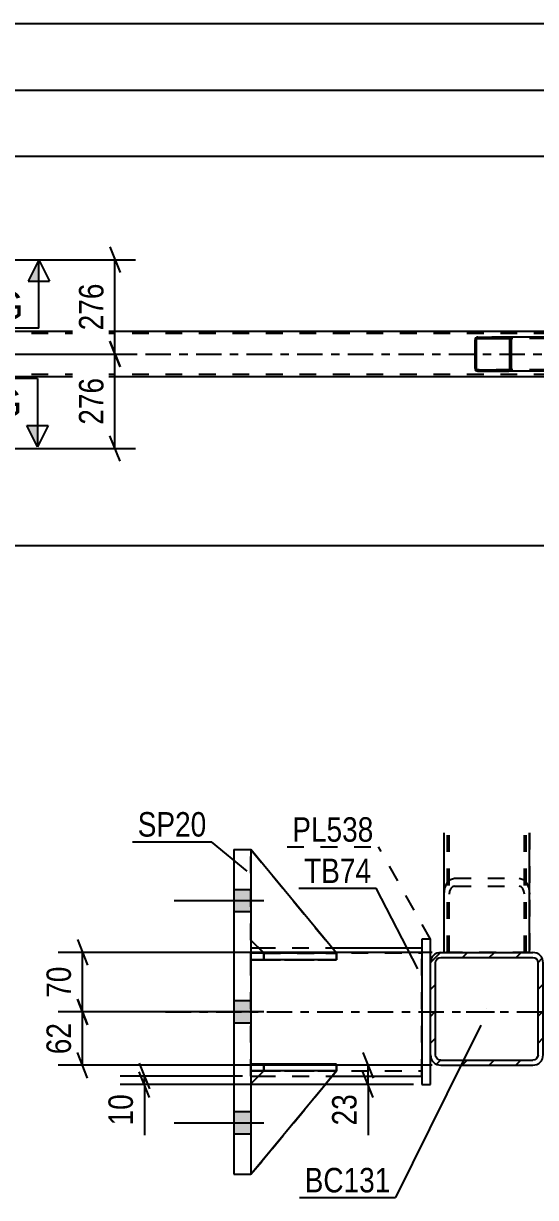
# Model space of a CAD drawing. Header units: millimetres. Extents: x 0 to 841, y 0 to 594.
# Drawn here: x 270.5 to 330.4, y 146.1 to 283.4 of the extents above; entities that cross this region are included whole.
import ezdxf

# ---------------------------------------------------------------- set-up
doc = ezdxf.new("R2010")
doc.units = ezdxf.units.MM
doc.linetypes.add('DXK_LINE_DOT2', pattern=[3.9198, 1.9599, -1.9599])
doc.linetypes.add('DXK_LINE_DOT3', pattern=[5.9187, 2.979, -0.9799, 0.9799, -0.9799])
doc.styles.add('Arial', font='ARIAL.TTF', dxfattribs={"height": 0.2})
doc.styles.add('Arial Narrow', font='ARIALN.TTF', dxfattribs={"height": 0.2})

# ---------------------------------------------------------------- blocks, each defined once
blk = doc.blocks.new('Part-814735430-2852 - 2738')
at = {"linetype": 'Continuous'}
h = blk.add_hatch(dxfattribs=at)
h.set_pattern_fill('', scale=0.7, style=0, pattern_type=0)
h.set_pattern_definition([(45, (327.5879, 246.536), (-1.57154, 1.57154), [])])
h.paths.add_polyline_path([(327.61, 246.41), (327.59, 246.54), (327.51, 246.64), (327.4, 246.71), (327.27, 246.73), (323.7, 246.73), (323.57, 246.71), (323.46, 246.64), (323.38, 246.54), (323.36, 246.41), (323.36, 243.05), (323.38, 242.93), (323.46, 242.83), (323.57, 242.76), (323.7, 242.73), (327.27, 242.73), (327.4, 242.76), (327.51, 242.83), (327.59, 242.93), (327.61, 243.05)])
h.paths.add_polyline_path([(327.43, 242.99), (327.39, 242.94), (327.34, 242.91), (327.27, 242.89), (323.7, 242.89), (323.63, 242.91), (323.58, 242.94), (323.54, 242.99), (323.53, 243.05), (323.53, 246.41), (323.54, 246.47), (323.58, 246.53), (323.63, 246.56), (323.7, 246.57), (327.27, 246.57), (327.34, 246.56), (327.39, 246.53), (327.43, 246.47), (327.44, 246.41), (327.44, 243.05)])
at = {"color": 2, "linetype": 'Continuous'}
for p, q in [((323.38, 246.54), (323.36, 246.41)), ((323.36, 243.05), (323.36, 246.41)), ((323.53, 246.41), (323.54, 246.47)), ((323.53, 243.05), (323.53, 246.41)), ((323.54, 246.47), (323.58, 246.53)), ((323.7, 246.73), (323.57, 246.71)), ((323.58, 246.53), (323.63, 246.56)), ((323.63, 246.56), (323.7, 246.57)), ((323.7, 246.73), (327.27, 246.73)), ((323.7, 246.57), (327.27, 246.57)), ((334.97, 246.73), (327.27, 246.73)), ((327.4, 246.71), (327.27, 246.73)), ((327.27, 246.57), (327.34, 246.56)), ((327.34, 246.56), (327.39, 246.53)), ((327.39, 246.53), (327.43, 246.47)), ((327.43, 246.47), (327.44, 246.41)), ((327.44, 243.05), (327.44, 246.41)), ((327.61, 246.41), (327.59, 246.54)), ((327.61, 243.05), (327.61, 246.41)), ((323.36, 243.05), (323.38, 242.93)), ((323.54, 242.99), (323.53, 243.05)), ((323.58, 242.94), (323.54, 242.99)), ((323.57, 242.76), (323.7, 242.73)), ((323.63, 242.91), (323.58, 242.94)), ((323.7, 242.89), (323.63, 242.91)), ((323.7, 242.89), (327.27, 242.89)), ((323.7, 242.73), (327.27, 242.73)), ((327.34, 242.91), (327.27, 242.89)), ((327.27, 242.73), (327.4, 242.76)), ((334.97, 242.73), (327.27, 242.73)), ((327.39, 242.94), (327.34, 242.91)), ((327.43, 242.99), (327.39, 242.94)), ((327.44, 243.05), (327.43, 242.99)), ((327.59, 242.93), (327.61, 243.05))]:
    blk.add_line(p, q, dxfattribs=at)
at = {"color": 7, "linetype": 'DXK_LINE_DOT2'}
for p, q in [((327.27, 246.73), (323.7, 246.73)), ((335.62, 246.57), (323.7, 246.57)), ((331.71, 246.41), (331.73, 246.54)), ((331.71, 243.05), (331.71, 246.41)), ((331.89, 246.47), (331.88, 246.41)), ((331.88, 243.05), (331.88, 246.41)), ((331.93, 246.53), (331.89, 246.47)), ((331.92, 246.71), (332.05, 246.73)), ((331.93, 246.53), (331.94, 246.54)), ((331.94, 246.54), (331.98, 246.56)), ((331.98, 246.56), (332.05, 246.57)), ((335.62, 246.73), (334.97, 246.73)), ((335.62, 246.73), (335.75, 246.71)), ((335.69, 246.56), (335.62, 246.57)), ((335.74, 246.53), (335.69, 246.56)), ((335.78, 246.47), (335.74, 246.53)), ((335.79, 246.41), (335.78, 246.47)), ((335.79, 243.05), (335.79, 246.41)), ((335.94, 246.54), (335.96, 246.44)), ((335.96, 246.44), (335.96, 246.41)), ((335.96, 243.05), (335.96, 246.41)), ((335.62, 242.89), (323.7, 242.89)), ((327.27, 242.73), (323.7, 242.73)), ((331.73, 242.93), (331.71, 243.05)), ((331.88, 243.05), (331.89, 242.99)), ((331.89, 242.99), (331.93, 242.94)), ((332.05, 242.73), (331.92, 242.76)), ((331.93, 242.94), (331.94, 242.93)), ((331.94, 242.93), (331.98, 242.91)), ((331.98, 242.91), (332.05, 242.89)), ((335.62, 242.73), (334.97, 242.73)), ((335.62, 242.89), (335.69, 242.91)), ((335.75, 242.76), (335.62, 242.73)), ((335.69, 242.91), (335.74, 242.94)), ((335.74, 242.94), (335.78, 242.99)), ((335.78, 242.99), (335.79, 243.05)), ((335.96, 243.03), (335.94, 242.93)), ((335.96, 243.05), (335.96, 243.03))]:
    blk.add_line(p, q, dxfattribs=at)
at = {"color": 2, "linetype": 'Continuous'}
for centre, start, end in [((323.68, 246.4), 110.7583, 155.68), ((327.29, 246.4), 24.32, 69.2417), ((323.68, 243.07), 204.32, 249.2417), ((327.29, 243.07), 290.7583, 335.68)]:
    blk.add_arc(centre, 0.331, start, end, dxfattribs=at)
at = {"color": 7, "linetype": 'DXK_LINE_DOT2'}
for centre, start, end in [((332.03, 246.4), 110.7583, 155.6801), ((335.64, 246.4), 24.3199, 69.2417), ((332.03, 243.07), 204.3199, 249.2417), ((335.64, 243.07), 290.7583, 335.6801)]:
    blk.add_arc(centre, 0.331, start, end, dxfattribs=at)
blk = doc.blocks.new('Part-814735430-2967 - 2738')
at = {"color": 2, "linetype": 'Continuous'}
for p, q in [((502.12, 247.37), (252.71, 247.37)), ((502.12, 242.09), (252.71, 242.09))]:
    blk.add_line(p, q, dxfattribs=at)
at = {"color": 7, "linetype": 'DXK_LINE_DOT2'}
for p, q in [((771.23, 247.13), (106.89, 247.13)), ((771.23, 242.33), (106.89, 242.33))]:
    blk.add_line(p, q, dxfattribs=at)
at = {"color": 7, "linetype": 'DXK_LINE_DOT3'}
blk.add_line((107.23, 244.73), (771.23, 244.73), dxfattribs=at)
blk = doc.blocks.new('Part-814735430-6506 - 6405')
at = {"color": 7, "linetype": 'DXK_LINE_DOT2'}
for p, q in [((319.74, 174.74), (319.74, 188.74)), ((320.14, 174.74), (320.14, 188.74)), ((329.34, 174.74), (329.34, 188.74)), ((329.74, 188.74), (329.74, 174.74)), ((329.74, 174.74), (319.74, 174.74))]:
    blk.add_line(p, q, dxfattribs=at)
blk = doc.blocks.new('Bolt-814735430-6482 - 6405')
at = {"linetype": 'Continuous'}
for points in [[(297.14, 179.48), (297.14, 182.08), (295.14, 182.08), (295.14, 179.48)], [(297.14, 179.48), (297.14, 182.08), (295.14, 182.08), (295.14, 179.48)], [(297.14, 179.48), (297.14, 182.08), (295.14, 182.08), (295.14, 179.48)], [(297.14, 166.48), (297.14, 169.08), (295.14, 169.08), (295.14, 166.48)], [(297.14, 166.48), (297.14, 169.08), (295.14, 169.08), (295.14, 166.48)], [(297.14, 153.48), (297.14, 156.08), (295.14, 156.08), (295.14, 153.48)], [(297.14, 153.48), (297.14, 156.08), (295.14, 156.08), (295.14, 153.48)], [(297.14, 153.48), (297.14, 156.08), (295.14, 156.08), (295.14, 153.48)]]:
    blk.add_hatch(color=1, dxfattribs=at).paths.add_polyline_path(points)
at = {"color": 1, "linetype": 'Continuous'}
for p, q in [((297.14, 182.08), (295.14, 182.08)), ((297.14, 182.08), (295.14, 182.08)), ((297.14, 182.08), (295.14, 182.08)), ((298.64, 180.78), (288.14, 180.78)), ((298.64, 180.78), (288.14, 180.78)), ((298.64, 180.78), (288.14, 180.78)), ((297.14, 179.48), (295.14, 179.48)), ((297.14, 179.48), (295.14, 179.48)), ((297.14, 179.48), (295.14, 179.48)), ((297.14, 169.08), (295.14, 169.08)), ((297.14, 169.08), (295.14, 169.08)), ((298.64, 167.78), (288.14, 167.78)), ((298.64, 167.78), (288.14, 167.78)), ((297.14, 166.48), (295.14, 166.48)), ((297.14, 166.48), (295.14, 166.48)), ((297.14, 156.08), (295.14, 156.08)), ((297.14, 156.08), (295.14, 156.08)), ((297.14, 156.08), (295.14, 156.08)), ((298.64, 154.78), (288.14, 154.78)), ((298.64, 154.78), (288.14, 154.78)), ((298.64, 154.78), (288.14, 154.78)), ((297.14, 153.48), (295.14, 153.48)), ((297.14, 153.48), (295.14, 153.48)), ((297.14, 153.48), (295.14, 153.48))]:
    blk.add_line(p, q, dxfattribs=at)
blk = doc.blocks.new('Part-814735430-6523 - 6405')
at = {"linetype": 'Continuous'}
h = blk.add_hatch(dxfattribs=at)
h.set_pattern_fill('', scale=0.7, style=0, pattern_type=0)
h.set_pattern_definition([(45, (319.34, 174.7427), (-1.57154, 1.57154), [])])
h.paths.add_polyline_path([(330.14, 174.74), (319.34, 174.74), (318.88, 174.65), (318.49, 174.39), (318.23, 174), (318.14, 173.54), (318.14, 162.74), (318.23, 162.28), (318.49, 161.89), (318.88, 161.63), (319.34, 161.54), (330.14, 161.54), (330.6, 161.63), (330.99, 161.89), (331.25, 162.28), (331.34, 162.74), (331.34, 173.54), (331.25, 174), (330.99, 174.39), (330.6, 174.65)])
h.paths.add_polyline_path([(330.69, 173.77), (330.74, 173.54), (330.74, 162.74), (330.69, 162.51), (330.56, 162.32), (330.37, 162.19), (330.14, 162.14), (319.34, 162.14), (319.11, 162.19), (318.92, 162.32), (318.79, 162.51), (318.74, 162.74), (318.74, 173.54), (318.79, 173.77), (318.92, 173.97), (319.11, 174.1), (319.34, 174.14), (330.14, 174.14), (330.37, 174.1), (330.56, 173.97)])
at = {"color": 2, "linetype": 'Continuous'}
for p, q in [((319.34, 174.74), (318.88, 174.65)), ((319.34, 174.74), (319.34, 174.74)), ((319.34, 174.74), (330.14, 174.74)), ((330.14, 174.74), (330.14, 174.74)), ((330.6, 174.65), (330.14, 174.74)), ((318.23, 174), (318.14, 173.54)), ((318.14, 173.54), (318.14, 173.54)), ((318.14, 162.74), (318.14, 173.54)), ((318.74, 173.54), (318.79, 173.77)), ((318.74, 173.54), (318.74, 173.54)), ((318.74, 162.74), (318.74, 173.54)), ((318.79, 173.77), (318.92, 173.97)), ((318.92, 173.97), (319.11, 174.1)), ((319.11, 174.1), (319.34, 174.14)), ((319.34, 174.14), (319.34, 174.14)), ((319.34, 174.14), (330.14, 174.14)), ((330.14, 174.14), (330.14, 174.14)), ((330.14, 174.14), (330.37, 174.1)), ((330.37, 174.1), (330.56, 173.97)), ((330.56, 173.97), (330.69, 173.77)), ((330.69, 173.77), (330.74, 173.54)), ((330.74, 173.54), (330.74, 173.54)), ((330.74, 162.74), (330.74, 173.54)), ((331.34, 173.54), (331.25, 174)), ((331.34, 173.54), (331.34, 173.54)), ((331.34, 162.74), (331.34, 173.54)), ((318.14, 162.74), (318.14, 162.74)), ((318.14, 162.74), (318.23, 162.28)), ((318.74, 162.74), (318.74, 162.74)), ((318.79, 162.51), (318.74, 162.74)), ((318.92, 162.32), (318.79, 162.51)), ((319.11, 162.19), (318.92, 162.32)), ((319.34, 162.14), (319.11, 162.19)), ((319.34, 162.14), (319.34, 162.14)), ((319.34, 162.14), (330.14, 162.14)), ((330.37, 162.19), (330.14, 162.14)), ((330.14, 162.14), (330.14, 162.14)), ((330.56, 162.32), (330.37, 162.19)), ((330.69, 162.51), (330.56, 162.32)), ((330.74, 162.74), (330.69, 162.51)), ((330.74, 162.74), (330.74, 162.74)), ((331.25, 162.28), (331.34, 162.74)), ((331.34, 162.74), (331.34, 162.74)), ((318.88, 161.63), (319.34, 161.54)), ((319.34, 161.54), (319.34, 161.54)), ((319.34, 161.54), (330.14, 161.54)), ((330.14, 161.54), (330.6, 161.63)), ((330.14, 161.54), (330.14, 161.54))]:
    blk.add_line(p, q, dxfattribs=at)
at = {"color": 7, "linetype": 'DXK_LINE_DOT3'}
blk.add_line((324.74, 168.14), (324.74, 168.14), dxfattribs=at)
at = {"color": 2, "linetype": 'Continuous'}
for centre, start, end in [((319.34, 173.54), 112.5, 157.5), ((330.14, 173.54), 22.5, 67.5), ((319.34, 162.74), 202.5, 247.5), ((330.14, 162.74), 292.5, 337.5)]:
    blk.add_arc(centre, 1.2, start, end, dxfattribs=at)
blk = doc.blocks.new('Part-814735430-6507 - 6405')
at = {"color": 2, "linetype": 'Continuous'}
for p, q in [((319.74, 174.74), (319.74, 188.74)), ((329.74, 174.74), (329.74, 188.74))]:
    blk.add_line(p, q, dxfattribs=at)
at = {"color": 7, "linetype": 'DXK_LINE_DOT2'}
for p, q in [((320.34, 174.74), (320.34, 188.74)), ((329.14, 174.74), (329.14, 188.74)), ((319.83, 182.27), (320.09, 182.87)), ((320.09, 182.87), (320.48, 183.28)), ((320.48, 183.28), (320.94, 183.42)), ((320.94, 183.42), (328.54, 183.42)), ((328.54, 183.42), (329, 183.28)), ((329, 183.28), (329.39, 182.87)), ((329.39, 182.87), (329.65, 182.27)), ((319.74, 181.56), (319.83, 182.27)), ((320.39, 181.91), (320.34, 181.56)), ((320.52, 182.22), (320.39, 181.91)), ((320.71, 182.42), (320.52, 182.22)), ((320.94, 182.49), (320.71, 182.42)), ((320.94, 182.49), (328.54, 182.49)), ((328.77, 182.42), (328.54, 182.49)), ((328.96, 182.22), (328.77, 182.42)), ((329.09, 181.91), (328.96, 182.22)), ((329.14, 181.56), (329.09, 181.91)), ((329.65, 182.27), (329.74, 181.56)), ((319.74, 174.74), (329.74, 174.74))]:
    blk.add_line(p, q, dxfattribs=at)
blk = doc.blocks.new('Part-814735430-6547 - 6405')
at = {"color": 2, "linetype": 'Continuous'}
for p, q in [((297.14, 175.28), (298.03, 175.28)), ((306.64, 175.28), (317.14, 175.28)), ((297.14, 160.28), (298.05, 160.28)), ((306.65, 160.28), (317.14, 160.28))]:
    blk.add_line(p, q, dxfattribs=at)
at = {"color": 7, "linetype": 'DXK_LINE_DOT2'}
for p, q in [((297.14, 160.28), (297.14, 175.28)), ((297.14, 174.68), (317.14, 174.68)), ((298.03, 175.28), (306.64, 175.28)), ((317.14, 160.28), (317.14, 175.28)), ((297.14, 160.88), (317.14, 160.88)), ((298.05, 160.28), (306.65, 160.28))]:
    blk.add_line(p, q, dxfattribs=at)
at = {"color": 7, "linetype": 'DXK_LINE_DOT3'}
blk.add_line((287.14, 167.78), (327.14, 167.78), dxfattribs=at)
blk = doc.blocks.new('Part-814735430-6532 - 6405')
at = {"color": 2, "linetype": 'Continuous'}
for p, q in [((342.84, 175.28), (332.34, 175.28)), ((352.34, 175.28), (351.45, 175.28)), ((342.83, 160.28), (332.34, 160.28)), ((352.34, 160.28), (351.43, 160.28))]:
    blk.add_line(p, q, dxfattribs=at)
at = {"color": 7, "linetype": 'DXK_LINE_DOT2'}
for p, q in [((332.34, 160.28), (332.34, 175.28)), ((352.34, 174.68), (332.34, 174.68)), ((351.45, 175.28), (342.84, 175.28)), ((352.34, 175.28), (352.34, 160.28)), ((332.34, 160.88), (352.34, 160.88)), ((351.43, 160.28), (342.83, 160.28))]:
    blk.add_line(p, q, dxfattribs=at)
at = {"color": 7, "linetype": 'DXK_LINE_DOT3'}
blk.add_line((322.34, 167.78), (362.34, 167.78), dxfattribs=at)
blk = doc.blocks.new('Part-814735430-6542 - 6405')
at = {"color": 2, "linetype": 'Continuous'}
for p, q in [((318.14, 176.28), (317.14, 176.28)), ((317.14, 176.28), (317.14, 159.28)), ((318.14, 173.54), (318.14, 176.28)), ((318.14, 159.28), (318.14, 162.74)), ((317.14, 159.28), (318.14, 159.28))]:
    blk.add_line(p, q, dxfattribs=at)
at = {"color": 7, "linetype": 'DXK_LINE_DOT2'}
blk.add_line((318.14, 162.74), (318.14, 173.54), dxfattribs=at)
blk = doc.blocks.new('Part-814735430-6556 - 6405')
at = {"color": 2, "linetype": 'Continuous'}
for p, q in [((298.64, 160.87), (297.14, 159.37)), ((297.14, 148.78), (307.14, 160.87)), ((307.14, 160.87), (298.64, 160.87)), ((298.64, 160.87), (298.64, 160.87)), ((307.14, 160.87), (307.14, 160.87))]:
    blk.add_line(p, q, dxfattribs=at)
at = {"color": 7, "linetype": 'DXK_LINE_DOT2'}
for p, q in [((297.14, 159.37), (298.64, 160.87)), ((297.14, 148.78), (307.14, 160.87)), ((298.64, 160.87), (307.14, 160.87)), ((297.14, 159.37), (297.14, 148.78))]:
    blk.add_line(p, q, dxfattribs=at)
blk = doc.blocks.new('Part-814735430-6557 - 6405')
at = {"color": 7, "linetype": 'DXK_LINE_DOT2'}
for p, q in [((298.64, 160.87), (297.14, 159.37)), ((297.14, 148.78), (307.14, 160.87)), ((297.14, 159.37), (298.64, 160.87)), ((307.14, 160.87), (297.14, 148.78)), ((307.14, 160.87), (298.64, 160.87)), ((298.64, 160.87), (298.64, 160.87)), ((298.64, 160.87), (307.14, 160.87)), ((307.14, 160.87), (307.14, 160.87)), ((297.14, 159.37), (297.14, 148.78))]:
    blk.add_line(p, q, dxfattribs=at)
blk = doc.blocks.new('Part-814735430-6558 - 6405')
at = {"color": 2, "linetype": 'Continuous'}
for p, q in [((307.14, 174.67), (297.14, 186.78)), ((298.63, 174.68), (297.14, 176.17)), ((305.89, 174.67), (307.14, 174.67)), ((307.14, 174.67), (307.14, 174.67))]:
    blk.add_line(p, q, dxfattribs=at)
at = {"color": 7, "linetype": 'DXK_LINE_DOT2'}
for p, q in [((297.14, 176.17), (297.14, 186.78)), ((297.14, 186.78), (307.14, 174.67)), ((298.64, 174.67), (297.14, 176.17)), ((298.64, 174.67), (298.63, 174.68)), ((307.14, 174.67), (298.64, 174.67)), ((298.64, 174.67), (298.64, 174.67)), ((298.64, 174.67), (305.89, 174.67))]:
    blk.add_line(p, q, dxfattribs=at)
blk = doc.blocks.new('Part-814735430-6559 - 6405')
at = {"color": 7, "linetype": 'DXK_LINE_DOT2'}
for p, q in [((297.14, 176.17), (297.14, 186.78)), ((297.14, 186.78), (307.14, 174.67)), ((297.14, 186.78), (307.14, 174.67)), ((298.64, 174.67), (297.14, 176.17)), ((298.64, 174.67), (297.14, 176.17)), ((307.14, 174.67), (298.64, 174.67)), ((298.64, 174.67), (298.64, 174.67)), ((298.64, 174.67), (307.14, 174.67)), ((307.14, 174.67), (307.14, 174.67))]:
    blk.add_line(p, q, dxfattribs=at)
blk = doc.blocks.new('Part-814735430-6560 - 6405')
at = {"color": 7, "linetype": 'DXK_LINE_DOT2'}
for p, q in [((297.14, 161.68), (298.64, 161.68)), ((307.14, 161.68), (297.14, 161.68)), ((297.14, 161.68), (297.14, 161.68)), ((297.14, 161.68), (297.14, 160.88)), ((297.14, 161.68), (297.14, 160.88)), ((298.64, 160.88), (297.14, 160.88)), ((297.14, 160.88), (307.14, 160.88)), ((297.14, 160.88), (297.14, 160.88)), ((298.64, 161.68), (307.14, 161.68)), ((298.64, 161.68), (298.64, 160.88)), ((307.14, 160.88), (298.64, 160.88)), ((307.14, 161.68), (307.14, 160.88))]:
    blk.add_line(p, q, dxfattribs=at)
blk = doc.blocks.new('Part-814735430-6561 - 6405')
at = {"color": 7, "linetype": 'DXK_LINE_DOT2'}
for p, q in [((297.14, 174.68), (298.64, 174.68)), ((307.14, 174.68), (297.14, 174.68)), ((297.14, 174.68), (297.14, 174.68)), ((297.14, 174.68), (297.14, 173.88)), ((297.14, 174.68), (297.14, 173.88)), ((298.64, 174.68), (307.14, 174.68)), ((298.64, 174.68), (298.64, 173.88)), ((307.14, 174.68), (307.14, 173.88)), ((298.64, 173.88), (297.14, 173.88)), ((297.14, 173.88), (307.14, 173.88)), ((297.14, 173.88), (297.14, 173.88)), ((307.14, 173.88), (298.64, 173.88))]:
    blk.add_line(p, q, dxfattribs=at)
blk = doc.blocks.new('Part-814735430-6562 - 6405')
at = {"color": 2, "linetype": 'Continuous'}
for p, q in [((297.14, 160.88), (297.14, 161.68)), ((307.14, 161.68), (297.14, 161.68)), ((307.14, 160.88), (297.14, 160.88)), ((297.14, 160.88), (297.14, 160.88)), ((307.14, 160.88), (307.14, 161.68))]:
    blk.add_line(p, q, dxfattribs=at)
at = {"color": 7, "linetype": 'DXK_LINE_DOT2'}
for p, q in [((298.64, 161.68), (297.14, 161.68)), ((297.14, 160.88), (298.64, 160.88)), ((298.64, 160.88), (298.64, 161.68)), ((307.14, 161.68), (298.64, 161.68)), ((298.64, 160.88), (307.14, 160.88))]:
    blk.add_line(p, q, dxfattribs=at)
blk = doc.blocks.new('Part-814735430-6563 - 6405')
at = {"color": 2, "linetype": 'Continuous'}
for p, q in [((297.14, 173.88), (297.14, 174.68)), ((297.14, 174.68), (305.89, 174.68)), ((307.14, 174.68), (307.13, 174.68)), ((307.14, 173.88), (307.14, 174.68)), ((307.14, 173.88), (297.14, 173.88)), ((297.14, 173.88), (297.14, 173.88))]:
    blk.add_line(p, q, dxfattribs=at)
at = {"color": 7, "linetype": 'DXK_LINE_DOT2'}
for p, q in [((298.64, 174.68), (297.14, 174.68)), ((298.64, 173.88), (298.64, 174.68)), ((298.64, 174.68), (307.13, 174.68)), ((297.14, 173.88), (298.64, 173.88)), ((298.64, 173.88), (307.14, 173.88))]:
    blk.add_line(p, q, dxfattribs=at)
blk = doc.blocks.new('Part-814735430-6573 - 6405')
at = {"color": 2, "linetype": 'Continuous'}
for p, q in [((295.14, 186.78), (297.14, 186.78)), ((295.14, 186.78), (295.14, 148.78)), ((297.14, 186.78), (297.14, 148.78)), ((295.14, 148.78), (297.14, 148.78))]:
    blk.add_line(p, q, dxfattribs=at)
blk = doc.blocks.new('StraightDimension-814735430-12887 - 2738')
at = {"color": 7, "linetype": 'Continuous'}
blk.add_line((247.51, 222.36), (502.92, 222.36), dxfattribs=at)
blk = doc.blocks.new('StraightDimension-814735430-3036 - 2738')
at = {"color": 7, "linetype": 'Continuous'}
for p, q in [((280.62, 246.23), (281.82, 243.23)), ((248.94, 244.73), (283.62, 244.73)), ((281.22, 233.69), (281.22, 244.73)), ((281.82, 232.19), (280.62, 235.19)), ((258.31, 233.69), (283.62, 233.69))]:
    blk.add_line(p, q, dxfattribs=at)
at = {"color": 0}
blk.add_wipeout([(280.47, 242.56), (276.27, 242.56), (276.27, 235.87), (280.47, 235.87)], dxfattribs=at)
at = {"color": 3, "style": 'Arial Narrow'}
blk.add_text('276', height=2.863, rotation=90.0002, dxfattribs=at).set_placement((279.87, 236.47))
blk = doc.blocks.new('StraightDimension-814735430-3064 - 2738')
at = {"color": 7, "linetype": 'Continuous'}
for p, q in [((280.62, 257.27), (281.82, 254.27)), ((258.31, 255.77), (283.62, 255.77)), ((281.22, 244.73), (281.22, 255.77)), ((281.82, 243.23), (280.62, 246.23)), ((248.94, 244.73), (283.62, 244.73))]:
    blk.add_line(p, q, dxfattribs=at)
at = {"color": 0}
blk.add_wipeout([(280.47, 253.6), (276.27, 253.6), (276.27, 246.91), (280.47, 246.91)], dxfattribs=at)
at = {"color": 3, "style": 'Arial Narrow'}
blk.add_text('276', height=2.863, rotation=90.0002, dxfattribs=at).set_placement((279.87, 247.51))
blk = doc.blocks.new('StraightDimension-814735430-3152 - 2738')
at = {"color": 7, "linetype": 'Continuous'}
blk.add_line((105.59, 283.41), (782.09, 283.41), dxfattribs=at)
blk = doc.blocks.new('StraightDimension-814735430-7458 - 2738')
at = {"color": 7, "linetype": 'Continuous'}
blk.add_line((106.22, 275.59), (781.45, 275.59), dxfattribs=at)
blk = doc.blocks.new('StraightDimension-814735430-12799 - 2738')
at = {"color": 7, "linetype": 'Continuous'}
blk.add_line((247.51, 267.87), (502.92, 267.87), dxfattribs=at)
blk = doc.blocks.new('StraightDimension-814735430-6647 - 6405')
at = {"color": 7, "linetype": 'Continuous'}
for p, q in [((276.82, 176.24), (278.02, 173.24)), ((318.34, 174.74), (274.57, 174.74)), ((277.42, 167.78), (277.42, 174.74)), ((278.02, 166.28), (276.82, 169.28)), ((289.64, 167.78), (274.57, 167.78))]:
    blk.add_line(p, q, dxfattribs=at)
at = {"color": 0}
blk.add_wipeout([(276.67, 173.69), (272.47, 173.69), (272.47, 168.83), (276.67, 168.83)], dxfattribs=at)
at = {"color": 3, "style": 'Arial Narrow'}
blk.add_text('70', height=2.863, rotation=90.0002, dxfattribs=at).set_placement((276.07, 169.43))
blk = doc.blocks.new('StraightDimension-814735430-6614 - 6405')
at = {"color": 7, "linetype": 'Continuous'}
for p, q in [((284.07, 161.78), (285.27, 158.78)), ((285.27, 157.78), (284.07, 160.78)), ((296.14, 160.28), (281.82, 160.28)), ((284.67, 159.28), (284.67, 160.28)), ((316.14, 159.28), (281.82, 159.28)), ((284.67, 159.28), (284.67, 153.37)), ((284.67, 159.28), (284.67, 153.37))]:
    blk.add_line(p, q, dxfattribs=at)
at = {"color": 0}
blk.add_wipeout([(283.92, 158.76), (279.72, 158.76), (279.72, 153.9), (283.92, 153.9)], dxfattribs=at)
at = {"color": 3, "style": 'Arial Narrow'}
blk.add_text('10', height=2.863, rotation=90.0002, dxfattribs=at).set_placement((283.32, 154.5))
blk = doc.blocks.new('StraightDimension-814735430-6603 - 6405')
at = {"color": 7, "linetype": 'Continuous'}
for p, q in [((310.24, 163.04), (311.44, 160.04)), ((318.34, 161.54), (307.99, 161.54)), ((311.44, 157.78), (310.24, 160.78)), ((310.84, 159.28), (310.84, 161.54)), ((316.14, 159.28), (307.99, 159.28)), ((310.84, 159.28), (310.84, 153.37)), ((310.84, 159.28), (310.84, 153.37))]:
    blk.add_line(p, q, dxfattribs=at)
at = {"color": 0}
blk.add_wipeout([(310.09, 158.76), (305.89, 158.76), (305.89, 153.9), (310.09, 153.9)], dxfattribs=at)
at = {"color": 3, "style": 'Arial Narrow'}
blk.add_text('23', height=2.863, rotation=90.0002, dxfattribs=at).set_placement((309.49, 154.5))
blk = doc.blocks.new('StraightDimension-814735430-6636 - 6405')
at = {"color": 7, "linetype": 'Continuous'}
for p, q in [((276.82, 169.28), (278.02, 166.28)), ((289.64, 167.78), (274.57, 167.78)), ((277.42, 161.54), (277.42, 167.78)), ((278.02, 160.04), (276.82, 163.04)), ((318.34, 161.54), (274.57, 161.54))]:
    blk.add_line(p, q, dxfattribs=at)
at = {"color": 0}
blk.add_wipeout([(276.67, 167.09), (272.47, 167.09), (272.47, 162.23), (276.67, 162.23)], dxfattribs=at)
at = {"color": 3, "style": 'Arial Narrow'}
blk.add_text('62', height=2.863, rotation=90.0002, dxfattribs=at).set_placement((276.07, 162.83))
blk = doc.blocks.new('SectionMark-814735430-3252 - 2738')
at = {"linetype": 'Continuous'}
for points in [[(226.97, 236.38), (228.22, 236.38), (226.97, 233.88)], [(270.89, 236.38), (272.14, 236.38), (272.14, 233.88)]]:
    blk.add_hatch(color=6, dxfattribs=at).paths.add_polyline_path(points)
at = {"color": 6, "linetype": 'Continuous'}
for p, q in [((226.97, 241.88), (234.97, 241.88)), ((226.97, 241.88), (226.97, 233.88)), ((272.14, 241.88), (264.14, 241.88)), ((272.14, 241.88), (272.14, 233.88)), ((226.97, 233.88), (225.72, 236.38)), ((228.22, 236.38), (225.72, 236.38)), ((226.97, 233.88), (228.22, 236.38)), ((270.89, 236.38), (273.39, 236.38)), ((272.14, 233.88), (270.89, 236.38)), ((273.39, 236.38), (272.14, 233.88))]:
    blk.add_line(p, q, dxfattribs=at)
at = {"color": 0, "linetype": 'Continuous'}
for points in [[(232.35, 237.38), (232.35, 240.88), (228.72, 240.88), (228.72, 237.38)], [(270.39, 237.38), (270.39, 240.88), (266.76, 240.88), (266.76, 237.38)]]:
    blk.add_wipeout(points, dxfattribs=at)
at = {"color": 3, "linetype": 'Continuous', "style": 'Arial'}
for p in [(228.72, 237.38), (266.76, 237.38)]:
    blk.add_text('G', height=3.34, dxfattribs=at).set_placement(p)
blk = doc.blocks.new('SectionMark-814735430-3256 - 2738')
at = {"linetype": 'Continuous'}
for points in [[(227.72, 253.25), (226.47, 253.25), (226.47, 255.75)], [(272.3, 253.25), (271.05, 253.25), (272.3, 255.75)]]:
    blk.add_hatch(color=6, dxfattribs=at).paths.add_polyline_path(points)
at = {"color": 6, "linetype": 'Continuous'}
for p, q in [((225.22, 253.25), (226.47, 255.75)), ((226.47, 247.75), (226.47, 255.75)), ((226.47, 255.75), (227.72, 253.25)), ((272.3, 255.75), (271.05, 253.25)), ((272.3, 247.75), (272.3, 255.75)), ((272.3, 255.75), (273.55, 253.25)), ((227.72, 253.25), (225.22, 253.25)), ((271.05, 253.25), (273.55, 253.25)), ((226.47, 247.75), (234.47, 247.75)), ((272.3, 247.75), (264.3, 247.75))]:
    blk.add_line(p, q, dxfattribs=at)
at = {"color": 0, "linetype": 'Continuous'}
for points in [[(231.85, 248.75), (231.85, 252.25), (228.22, 252.25), (228.22, 248.75)], [(270.55, 248.75), (270.55, 252.25), (266.92, 252.25), (266.92, 248.75)]]:
    blk.add_wipeout(points, dxfattribs=at)
at = {"color": 3, "linetype": 'Continuous', "style": 'Arial'}
for p in [(228.22, 248.75), (266.92, 248.75)]:
    blk.add_text('G', height=3.34, dxfattribs=at).set_placement(p)
blk = doc.blocks.new('Mark-814735430-6519 - 6405')
at = {"color": 0}
blk.add_wipeout([(313.47, 146.67), (313.47, 149.67), (303.42, 149.67), (303.42, 146.67)], dxfattribs=at)
blk.add_wipeout([(313.47, 146.67), (313.47, 149.67), (303.42, 149.67), (303.42, 146.67)], dxfattribs=at)
at = {"color": 30, "linetype": 'Continuous'}
for p in [(324.02, 166.22), (302.82, 146.07)]:
    blk.add_line(p, (314.07, 146.07), dxfattribs=at)
at = {"color": 3, "style": 'Arial Narrow'}
blk.add_text('BC131', height=2.863, dxfattribs=at).set_placement((303.42, 146.67))
blk = doc.blocks.new('Mark-814735430-6538 - 6405')
at = {"color": 0}
blk.add_wipeout([(311.48, 187.69), (311.48, 190.69), (301.97, 190.69), (301.97, 187.69)], dxfattribs=at)
blk.add_wipeout([(311.48, 187.69), (311.48, 190.69), (301.97, 190.69), (301.97, 187.69)], dxfattribs=at)
at = {"color": 30, "linetype": 'DXK_LINE_DOT2'}
for p in [(301.37, 187.09), (318.14, 176.28)]:
    blk.add_line(p, (312.08, 187.09), dxfattribs=at)
at = {"color": 3, "style": 'Arial Narrow'}
blk.add_text('PL538', height=2.863, dxfattribs=at).set_placement((301.97, 187.69))
blk = doc.blocks.new('Mark-814735430-6543 - 6405')
at = {"color": 0}
blk.add_wipeout([(311.2, 182.85), (311.2, 185.85), (303.35, 185.85), (303.35, 182.85)], dxfattribs=at)
blk.add_wipeout([(311.2, 182.85), (311.2, 185.85), (303.35, 185.85), (303.35, 182.85)], dxfattribs=at)
at = {"color": 30, "linetype": 'Continuous'}
for p in [(302.75, 182.25), (316.66, 172.82)]:
    blk.add_line(p, (311.8, 182.25), dxfattribs=at)
at = {"color": 3, "style": 'Arial Narrow'}
blk.add_text('TB74', height=2.863, dxfattribs=at).set_placement((303.35, 182.85))
blk = doc.blocks.new('Mark-814735430-6569 - 6405')
at = {"color": 0}
blk.add_wipeout([(291.92, 188.29), (291.92, 191.29), (283.88, 191.29), (283.88, 188.29)], dxfattribs=at)
blk.add_wipeout([(291.92, 188.29), (291.92, 191.29), (283.88, 191.29), (283.88, 188.29)], dxfattribs=at)
at = {"color": 30, "linetype": 'Continuous'}
for p in [(283.28, 187.69), (296.68, 184.26)]:
    blk.add_line(p, (292.52, 187.69), dxfattribs=at)
at = {"color": 3, "style": 'Arial Narrow'}
blk.add_text('SP20', height=2.863, dxfattribs=at).set_placement((283.88, 188.29))

msp = doc.modelspace()

# ---------------------------------------------------------------- block references
for name in ['Part-814735430-2967 - 2738', 'Part-814735430-2852 - 2738', 'StraightDimension-814735430-12887 - 2738', 'Part-814735430-6506 - 6405', 'Part-814735430-6507 - 6405', 'Part-814735430-6573 - 6405', 'Part-814735430-6558 - 6405', 'Part-814735430-6559 - 6405', 'Bolt-814735430-6482 - 6405', 'Part-814735430-6542 - 6405', 'Part-814735430-6547 - 6405', 'Part-814735430-6561 - 6405', 'Part-814735430-6563 - 6405', 'Part-814735430-6523 - 6405', 'Part-814735430-6532 - 6405', 'Part-814735430-6560 - 6405', 'Part-814735430-6562 - 6405', 'Part-814735430-6556 - 6405', 'Part-814735430-6557 - 6405']:
    msp.add_blockref(name, (0, 0))

# ---------------------------------------------------------------- next in the draw order: block references
for name in ['StraightDimension-814735430-3036 - 2738', 'Mark-814735430-6569 - 6405', 'StraightDimension-814735430-6647 - 6405', 'StraightDimension-814735430-6614 - 6405']:
    msp.add_blockref(name, (0, 0))

# ---------------------------------------------------------------- next in the draw order: block references
for name in ['StraightDimension-814735430-3064 - 2738', 'SectionMark-814735430-3252 - 2738', 'Mark-814735430-6538 - 6405', 'StraightDimension-814735430-6603 - 6405']:
    msp.add_blockref(name, (0, 0))

# ---------------------------------------------------------------- next in the draw order: block references
for name in ['StraightDimension-814735430-3152 - 2738', 'Mark-814735430-6543 - 6405', 'StraightDimension-814735430-6636 - 6405']:
    msp.add_blockref(name, (0, 0))

# ---------------------------------------------------------------- next in the draw order: block references
for name in ['StraightDimension-814735430-7458 - 2738', 'Mark-814735430-6519 - 6405']:
    msp.add_blockref(name, (0, 0))

# ---------------------------------------------------------------- next in the draw order: block references
for name in ['StraightDimension-814735430-12799 - 2738', 'SectionMark-814735430-3256 - 2738']:
    msp.add_blockref(name, (0, 0))

doc.saveas('drawing.dxf')
